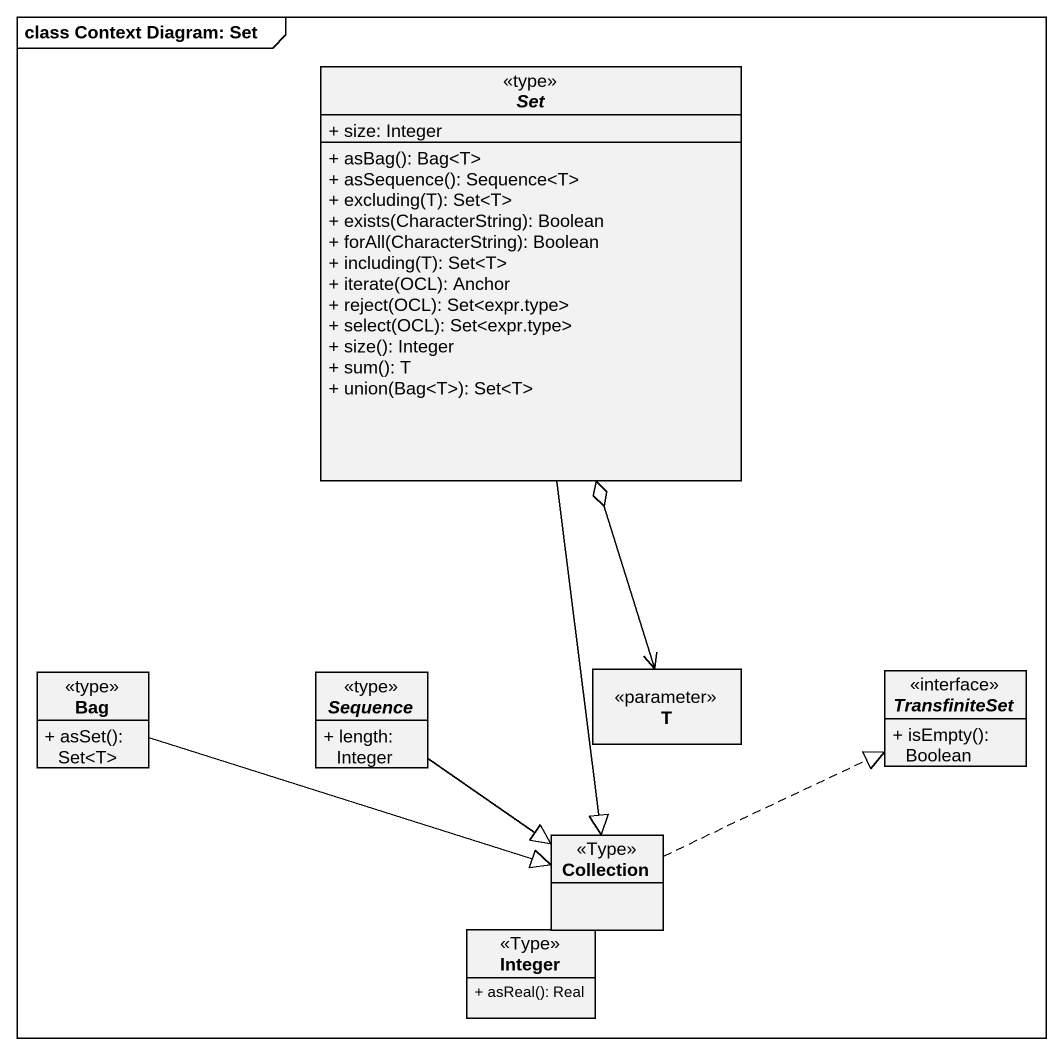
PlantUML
@startuml
mainframe class Context Diagram: Set
hide circle
hide empty members
skinparam classAttributeIconSize 0
abstract class "Set" as Set_ <<type>> {
  + size: Integer
  + asBag(): Bag<T>
  + asSequence(): Sequence<T>
  + excluding(T): Set<T>
  + exists(CharacterString): Boolean
  + forAll(CharacterString): Boolean
  + including(T): Set<T>
  + iterate(OCL): Anchor
  + reject(OCL): Set<expr.type>
  + select(OCL): Set<expr.type>
  + size(): Integer
  + sum(): T
  + union(Bag<T>): Set<T>
}
class Bag <<type>> {
  + asSet(): Set<T>
}
abstract class Sequence <<type>> {
  + length: Integer
}
class T <<parameter>>
interface TransfiniteSet <<interface>> {
  + isEmpty(): Boolean
}
class Collection <<Type>>
class Integer <<Type>> {
  + asReal(): Real
}
Set_ o--> T
Set_ --|> Collection
Bag -right-|> Collection
Sequence --|> Collection
Collection .right.|> TransfiniteSet
@enduml
